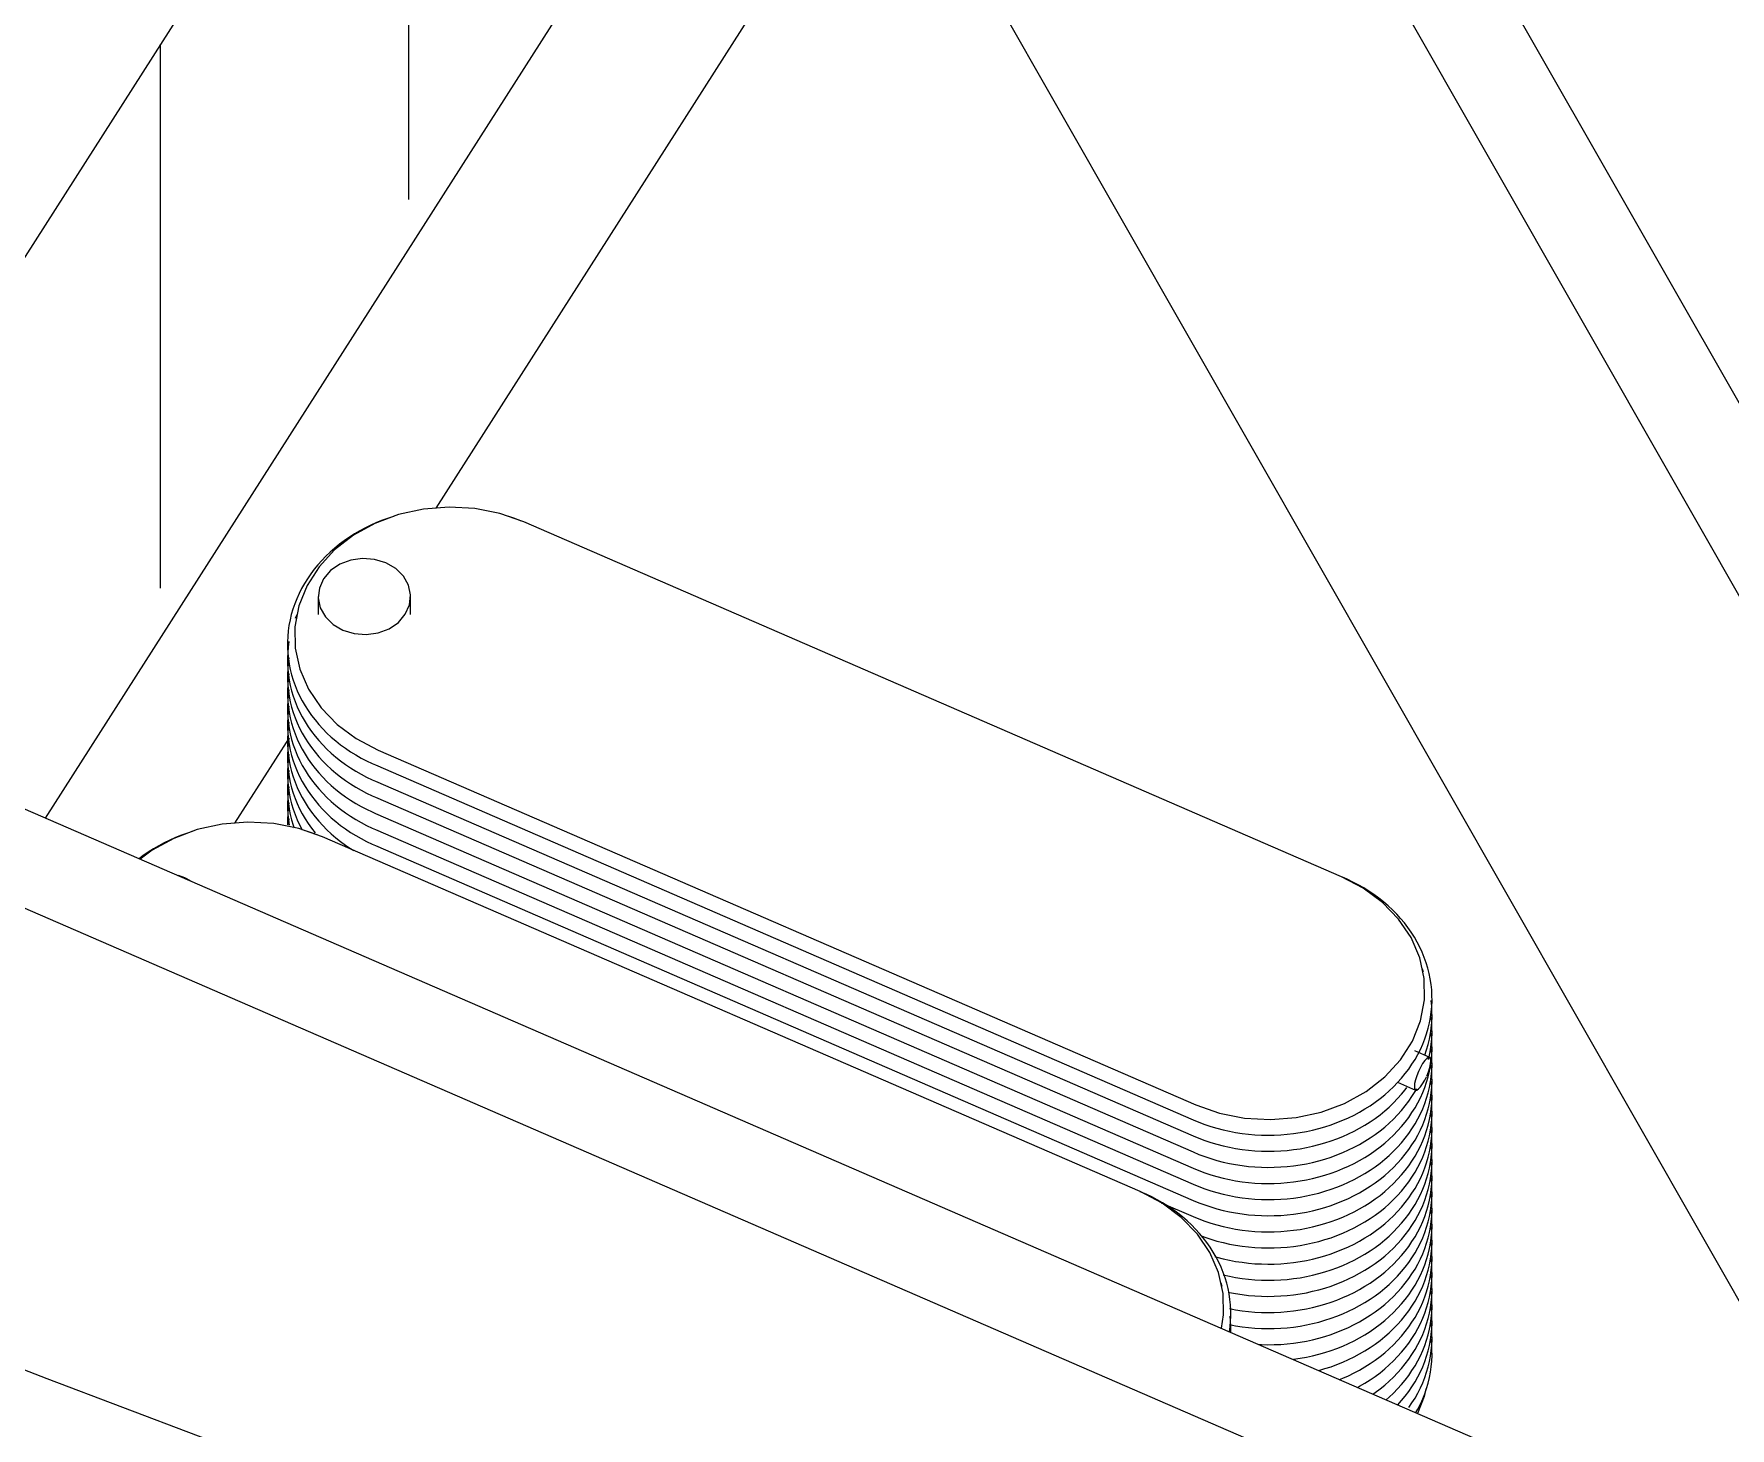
# Model space of a CAD drawing. Header units: millimetres. Extents: x -35445 to 232012, y -57203 to 42724.
# Drawn here: x 191294 to 196067, y -8172 to -4251 of the extents above; entities that cross this region are included whole.
import ezdxf

# ---------------------------------------------------------------- set-up
doc = ezdxf.new("R2010")
doc.units = ezdxf.units.MM
for name, color, linetype, lineweight in [('A-WALL', 113, 'Continuous', 9), ('A-WALL-PATT', 111, 'Continuous', 9), ('C-TOPO', 7, 'Continuous', 9), ('P-SANR-FIXT', 6, 'Continuous', 9), ('S-FNDN', 32, 'Continuous', 9)]:
    doc.layers.add(name, color=color, linetype=linetype, lineweight=lineweight)

# ---------------------------------------------------------------- blocks, each defined once
blk = doc.blocks.new('DC_Tankworks_PLM_5000L - 5000L 3500x900x1860-778223-Solar Analysis')
at = {"layer": 'P-SANR-FIXT'}
for p, q in [((14033.7, -7507.4), (11732.9, -6509.8)), ((14041.3, -7510.8), (14033.6, -7507.5)), ((14264.6, -7773.7), (14261.1, -7765.1))]:
    blk.add_line(p, q, dxfattribs=at)
for points in [[(11732.9, -6509.8, 0), (11666, -6486.4, 0), (11595.4, -6472.3, 0), (11522.9, -6468.1, 0), (11450.6, -6473.7, 0), (11380.3, -6489.1, 0), (11314.1, -6513.8, 0), (11253.7, -6547.1, 0), (11219.6, -6572, 0)], [(11366.1, -6494.4, 0), (11352.3, -6498.9, 0), (11335.5, -6505, 0), (11319.1, -6511.6, 0), (11303, -6518.8, 0), (11287.2, -6526.5, 0), (11271.8, -6534.7, 0), (11256.8, -6543.4, 0), (11242.2, -6552.7, 0), (11228.1, -6562.4, 0), (11216.5, -6571.1, 0)], [(11722.1, -6505.6, 0), (11707.5, -6500.2, 0), (11690.5, -6494.5, 0), (11683.2, -6492.4, 0)], [(11361.2, -6632.8, 0), (11345.2, -6624.6, 0), (11327.8, -6618.3, 0)], [(14262, -7891.3, 0), (14267.6, -7854, 0), (14266.8, -7794.1, 0), (14254, -7735.2, 0), (14229.6, -7678.8, 0), (14194.3, -7626.5, 0), (14149, -7579.6, 0), (14095, -7539.6, 0), (14033.7, -7507.4, 0)], [(14284.7, -7901.5, 0), (14286.6, -7887.9, 0), (14288, -7872.4, 0), (14288.7, -7856.8, 0), (14288.6, -7841.3, 0), (14287.7, -7825.7, 0), (14286.1, -7810.3, 0), (14283.8, -7794.9, 0), (14280.7, -7779.5, 0), (14276.9, -7764.3, 0), (14272.3, -7749.3, 0), (14267, -7734.5, 0), (14261.1, -7719.8, 0), (14254.4, -7705.4, 0), (14247, -7691.2, 0), (14239, -7677.3, 0), (14230.3, -7663.7, 0), (14220.9, -7650.4, 0), (14211, -7637.4, 0), (14200.4, -7624.8, 0), (14189.2, -7612.6, 0), (14177.5, -7600.8, 0), (14165.2, -7589.4, 0), (14152.4, -7578.4, 0), (14139.1, -7567.8, 0), (14125.4, -7557.7, 0), (14111.1, -7548.1, 0), (14096.4, -7539, 0), (14081.3, -7530.4, 0), (14065.8, -7522.3, 0), (14050, -7514.7, 0), (14041.3, -7510.8, 0)], [(14288.7, -7902.2, 0), (14288.6, -7886.6, 0), (14287.7, -7871.1, 0), (14286.4, -7857.9, 0)]]:
    blk.add_polyline3d(points, dxfattribs=at)
blk = doc.blocks.new('DC_Tankworks_PLM_5000L - 5000L 3500x900x1860-V26-Solar Analysis')
at = {"layer": 'P-SANR-FIXT'}
for p, q in [((14599.6, -6621.6), (12298.9, -5624)), ((11720.6, -5833.5), (11720.6, -5884.5)), ((11980.6, -5884.5), (11980.6, -5833.5)), ((11660.1, -5885.1), (11656, -5895.6)), ((11889, -6265.5), (14189.7, -7263.1)), ((11881.4, -6307.4), (14182.1, -7305.1)), ((11881.4, -6352.8), (14182.1, -7350.5)), ((11881.4, -6398.1), (14182.1, -7395.8)), ((11638.2, -6459.1), (11636.1, -6474.6)), ((11881.4, -6443.5), (14182.1, -7441.2)), ((11881.4, -6488.8), (14182.1, -7486.5)), ((11881.4, -6534.2), (14182.1, -7531.8)), ((14607.2, -6625), (14599.6, -6621.7)), ((14831.1, -6889.2), (14827, -6879.3)), ((14848.2, -7129.9), (14805.9, -7111.6)), ((14757.6, -7199.6), (14808.4, -7221.6)), ((14092.6, -7538.4), (14182.1, -7577.2))]:
    blk.add_line(p, q, dxfattribs=at)
for points in [[(12298.9, -5624, 0), (12232, -5600.5, 0), (12161.3, -5586.5, 0), (12088.9, -5582.3, 0), (12016.5, -5587.9, 0), (11946.3, -5603.3, 0), (11880.1, -5627.9, 0), (11819.7, -5661.3, 0), (11766.8, -5702.3, 0), (11722.8, -5750, 0), (11689, -5802.9, 0), (11666.2, -5859.8, 0), (11655, -5919, 0), (11655.9, -5978.8, 0), (11668.7, -6037.7, 0), (11693.1, -6094.1, 0), (11728.4, -6146.5, 0), (11773.7, -6193.3, 0), (11827.7, -6233.3, 0), (11889, -6265.5, 0)], [(11932.1, -5608.5, 0), (11918.2, -5613, 0), (11901.5, -5619.1, 0), (11885, -5625.8, 0), (11868.9, -5632.9, 0), (11853.2, -5640.6, 0), (11837.8, -5648.9, 0), (11822.7, -5657.6, 0), (11808.2, -5666.9, 0), (11794, -5676.6, 0), (11780.4, -5686.8, 0), (11767.2, -5697.4, 0), (11754.5, -5708.5, 0), (11742.4, -5720, 0), (11730.8, -5731.9, 0), (11719.7, -5744.3, 0), (11709.3, -5756.9, 0), (11699.5, -5770, 0), (11690.3, -5783.4, 0), (11681.8, -5797, 0), (11673.9, -5811, 0), (11666.7, -5825.2, 0), (11660.1, -5839.7, 0), (11654.3, -5854.4, 0), (11649.2, -5869.3, 0), (11644.8, -5884.4, 0), (11641.2, -5899.6, 0), (11638.2, -5915, 0), (11636.1, -5930.4, 0), (11634.7, -5945.9, 0), (11634, -5961.4, 0), (11634.1, -5977, 0), (11634.9, -5992.5, 0), (11636.5, -6008, 0), (11638.9, -6023.4, 0), (11642, -6038.7, 0), (11645.8, -6053.9, 0), (11650.3, -6069, 0), (11655.6, -6083.8, 0), (11661.6, -6098.5, 0), (11668.3, -6112.9, 0), (11675.7, -6127.1, 0), (11683.7, -6141, 0), (11692.4, -6154.6, 0), (11701.7, -6167.9, 0), (11711.7, -6180.8, 0), (11722.3, -6193.4, 0), (11733.4, -6205.7, 0), (11745.2, -6217.5, 0), (11757.4, -6228.9, 0), (11770.2, -6239.9, 0), (11783.5, -6250.4, 0), (11797.3, -6260.5, 0), (11811.6, -6270.1, 0), (11826.2, -6279.3, 0), (11841.3, -6287.9, 0), (11856.8, -6296, 0), (11872.7, -6303.6, 0), (11881.4, -6307.4, 0)], [(12290.1, -5620.6, 0), (12273.5, -5614.4, 0), (12256.5, -5608.7, 0), (12249.2, -5606.6, 0)], [(11965.6, -5883.4, 0), (11977.4, -5857.2, 0), (11980.5, -5829.3, 0), (11974.7, -5801.8, 0), (11960.5, -5776.4, 0), (11938.8, -5754.9, 0), (11911.1, -5738.8, 0), (11879.3, -5729.1, 0), (11845.5, -5726.5, 0), (11812.1, -5731.2, 0), (11781.2, -5742.9, 0), (11755.1, -5760.8, 0), (11735.5, -5783.6, 0)], [(11735.5, -5783.6, 0), (11723.8, -5809.9, 0), (11720.7, -5837.7, 0), (11726.4, -5865.3, 0), (11740.6, -5890.7, 0), (11762.3, -5912.2, 0), (11790, -5928.3, 0), (11821.9, -5938, 0), (11855.7, -5940.5, 0), (11889.1, -5935.8, 0), (11919.9, -5924.1, 0), (11946, -5906.2, 0), (11965.6, -5883.4, 0)], [(11638.2, -5960.3, 0), (11636.1, -5975.8, 0), (11634.7, -5991.3, 0), (11634, -6006.8, 0), (11634.1, -6022.3, 0), (11634.9, -6037.9, 0), (11636.5, -6053.4, 0), (11638.9, -6068.8, 0), (11642, -6084.1, 0), (11645.8, -6099.3, 0), (11650.3, -6114.3, 0), (11655.6, -6129.2, 0), (11661.6, -6143.8, 0), (11668.3, -6158.3, 0), (11675.7, -6172.4, 0), (11683.7, -6186.3, 0), (11692.4, -6199.9, 0), (11701.7, -6213.2, 0), (11711.7, -6226.2, 0), (11722.3, -6238.8, 0), (11733.4, -6251, 0), (11745.2, -6262.8, 0), (11757.4, -6274.3, 0), (11770.2, -6285.2, 0), (11783.5, -6295.8, 0), (11797.3, -6305.9, 0), (11811.6, -6315.5, 0), (11826.2, -6324.6, 0), (11841.3, -6333.2, 0), (11856.8, -6341.3, 0), (11872.7, -6348.9, 0), (11881.4, -6352.8, 0)], [(11638.2, -6005.7, 0), (11636.1, -6021.1, 0), (11634.7, -6036.6, 0), (11634, -6052.1, 0), (11634.1, -6067.7, 0), (11634.9, -6083.2, 0), (11636.5, -6098.7, 0), (11638.9, -6114.1, 0), (11642, -6129.4, 0), (11645.8, -6144.6, 0), (11650.3, -6159.7, 0), (11655.6, -6174.5, 0), (11661.6, -6189.2, 0), (11668.3, -6203.6, 0), (11675.7, -6217.8, 0), (11683.7, -6231.7, 0), (11692.4, -6245.3, 0), (11701.7, -6258.6, 0), (11711.7, -6271.5, 0), (11722.3, -6284.1, 0), (11733.4, -6296.4, 0), (11745.2, -6308.2, 0), (11757.4, -6319.6, 0), (11770.2, -6330.6, 0), (11783.5, -6341.1, 0), (11797.3, -6351.2, 0), (11811.6, -6360.8, 0), (11826.2, -6370, 0), (11841.3, -6378.6, 0), (11856.8, -6386.7, 0), (11872.7, -6394.3, 0), (11881.4, -6398.1, 0)], [(11638.2, -6051, 0), (11636.1, -6066.4, 0), (11634.7, -6081.9, 0), (11634, -6097.5, 0), (11634.1, -6113, 0), (11634.9, -6128.6, 0), (11636.5, -6144, 0), (11638.9, -6159.5, 0), (11642, -6174.8, 0), (11645.8, -6190, 0), (11650.3, -6205, 0), (11655.6, -6219.9, 0), (11661.6, -6234.5, 0), (11668.3, -6248.9, 0), (11675.7, -6263.1, 0), (11683.7, -6277, 0), (11692.4, -6290.6, 0), (11701.7, -6303.9, 0), (11711.7, -6316.9, 0), (11722.3, -6329.5, 0), (11733.4, -6341.7, 0), (11745.2, -6353.5, 0), (11757.4, -6365, 0), (11770.2, -6375.9, 0), (11783.5, -6386.5, 0), (11797.3, -6396.6, 0), (11811.6, -6406.2, 0), (11826.2, -6415.3, 0), (11841.3, -6423.9, 0), (11856.8, -6432, 0), (11872.7, -6439.6, 0), (11881.4, -6443.5, 0)], [(11638.2, -6096.4, 0), (11636.1, -6111.8, 0), (11634.7, -6127.3, 0), (11634, -6142.8, 0), (11634.1, -6158.4, 0), (11634.9, -6173.9, 0), (11636.5, -6189.4, 0), (11638.9, -6204.8, 0), (11642, -6220.1, 0), (11645.8, -6235.3, 0), (11650.3, -6250.3, 0), (11655.6, -6265.2, 0), (11661.6, -6279.9, 0), (11668.3, -6294.3, 0), (11675.7, -6308.5, 0), (11683.7, -6322.4, 0), (11692.4, -6336, 0), (11701.7, -6349.3, 0), (11711.7, -6362.2, 0), (11722.3, -6374.8, 0), (11733.4, -6387.1, 0), (11745.2, -6398.9, 0), (11757.4, -6410.3, 0), (11770.2, -6421.3, 0), (11783.5, -6431.8, 0), (11797.3, -6441.9, 0), (11811.6, -6451.5, 0), (11826.2, -6460.6, 0), (11841.3, -6469.3, 0), (11856.8, -6477.4, 0), (11872.7, -6485, 0), (11881.4, -6488.8, 0)], [(11638.2, -6141.7, 0), (11636.1, -6157.1, 0), (11634.7, -6172.6, 0), (11634, -6188.2, 0), (11634.1, -6203.7, 0), (11634.9, -6219.3, 0), (11636.5, -6234.7, 0), (11638.9, -6250.2, 0), (11642, -6265.5, 0), (11645.8, -6280.7, 0), (11650.3, -6295.7, 0), (11655.6, -6310.6, 0), (11661.6, -6325.2, 0), (11668.3, -6339.6, 0), (11675.7, -6353.8, 0), (11683.7, -6367.7, 0), (11692.4, -6381.3, 0), (11701.7, -6394.6, 0), (11711.7, -6407.6, 0), (11722.3, -6420.2, 0), (11733.4, -6432.4, 0), (11745.2, -6444.2, 0), (11757.4, -6455.6, 0), (11770.2, -6466.6, 0), (11783.5, -6477.2, 0), (11797.3, -6487.3, 0), (11811.6, -6496.9, 0), (11826.2, -6506, 0), (11841.3, -6514.6, 0), (11856.8, -6522.7, 0), (11872.7, -6530.3, 0), (11881.4, -6534.2, 0)], [(11638.2, -6187.1, 0), (11636.1, -6202.5, 0), (11634.7, -6218, 0), (11634, -6233.5, 0), (11634.1, -6249.1, 0), (11634.9, -6264.6, 0), (11636.5, -6280.1, 0), (11638.9, -6295.5, 0), (11642, -6310.8, 0), (11645.8, -6326, 0), (11650.3, -6341, 0), (11655.6, -6355.9, 0), (11661.6, -6370.6, 0), (11668.3, -6385, 0), (11675.7, -6399.2, 0), (11683.7, -6413.1, 0), (11692.4, -6426.7, 0), (11701.7, -6440, 0), (11711.7, -6452.9, 0), (11722.3, -6465.5, 0), (11733.4, -6477.7, 0), (11745.2, -6489.6, 0), (11757.4, -6501, 0), (11770.2, -6512, 0), (11783.5, -6522.5, 0), (11797.3, -6532.6, 0), (11811.6, -6542.2, 0), (11820.4, -6547.7, 0)], [(11638.2, -6232.4, 0), (11636.1, -6247.8, 0), (11634.7, -6263.3, 0), (11634, -6278.9, 0), (11634.1, -6294.4, 0), (11634.9, -6309.9, 0), (11636.5, -6325.4, 0), (11638.9, -6340.8, 0), (11642, -6356.2, 0), (11645.8, -6371.3, 0), (11650.3, -6386.4, 0), (11655.6, -6401.2, 0), (11661.6, -6415.9, 0), (11668.3, -6430.3, 0), (11675.7, -6444.5, 0), (11683.7, -6458.4, 0), (11692.4, -6472, 0), (11701.7, -6485.3, 0), (11711.7, -6498.3, 0)], [(11638.2, -6277.7, 0), (11636.1, -6293.2, 0), (11634.7, -6308.7, 0), (11634, -6324.2, 0), (11634.1, -6339.8, 0), (11634.9, -6355.3, 0), (11636.5, -6370.8, 0), (11638.9, -6386.2, 0), (11642, -6401.5, 0), (11645.8, -6416.7, 0), (11650.3, -6431.7, 0), (11655.6, -6446.6, 0), (11661.6, -6461.2, 0), (11668.3, -6475.7, 0), (11675.6, -6489.7, 0)], [(11638.2, -6323.1, 0), (11636.1, -6338.5, 0), (11634.7, -6354, 0), (11634, -6369.6, 0), (11634.1, -6385.1, 0), (11634.9, -6400.6, 0), (11636.5, -6416.1, 0), (11638.9, -6431.5, 0), (11642, -6446.9, 0), (11645.8, -6462, 0), (11650.3, -6477.1, 0), (11652.7, -6483.7, 0)], [(11638.2, -6368.4, 0), (11636.1, -6383.9, 0), (11634.7, -6399.4, 0), (11634, -6414.9, 0), (11634.1, -6430.5, 0), (11634.9, -6446, 0), (11636.5, -6461.5, 0), (11638.9, -6476.9, 0)], [(11638.2, -6413.8, 0), (11636.1, -6429.2, 0), (11634.7, -6444.7, 0), (11634, -6460.3, 0), (11634.1, -6475.8, 0)], [(14182.1, -7305.1, 0), (14198.5, -7311.9, 0), (14215.2, -7318.1, 0), (14232.1, -7323.7, 0), (14249.3, -7328.8, 0), (14266.7, -7333.3, 0), (14284.4, -7337.3, 0), (14302.1, -7340.6, 0), (14320.1, -7343.4, 0), (14338.1, -7345.5, 0), (14356.2, -7347.1, 0), (14374.4, -7348.1, 0), (14392.6, -7348.4, 0), (14410.9, -7348.2, 0), (14429.1, -7347.4, 0), (14447.2, -7345.9, 0), (14465.3, -7343.9, 0), (14483.2, -7341.3, 0), (14501, -7338.1, 0), (14518.7, -7334.3, 0), (14536.2, -7329.9, 0), (14553.4, -7324.9, 0), (14570.4, -7319.4, 0), (14587.1, -7313.3, 0), (14603.6, -7306.7, 0), (14619.7, -7299.5, 0), (14635.5, -7291.8, 0), (14650.9, -7283.6, 0), (14665.9, -7274.8, 0), (14680.5, -7265.6, 0), (14694.6, -7255.9, 0), (14708.3, -7245.7, 0), (14721.5, -7235, 0), (14734.1, -7223.9, 0), (14746.3, -7212.4, 0), (14757.9, -7200.5, 0), (14768.9, -7188.2, 0), (14779.3, -7175.5, 0), (14789.1, -7162.5, 0), (14798.3, -7149.1, 0), (14806.9, -7135.4, 0), (14814.8, -7121.4, 0), (14822, -7107.2, 0), (14828.5, -7092.7, 0), (14834.3, -7078, 0), (14839.4, -7063.1, 0), (14843.8, -7048, 0), (14847.5, -7032.8, 0), (14850.4, -7017.5, 0), (14852.5, -7002, 0), (14854, -6986.5, 0), (14854.6, -6971, 0), (14854.5, -6955.5, 0), (14853.7, -6939.9, 0), (14852.1, -6924.4, 0), (14849.8, -6909, 0), (14846.7, -6893.7, 0), (14842.8, -6878.5, 0), (14838.3, -6863.5, 0), (14833, -6848.6, 0), (14827, -6834, 0), (14820.3, -6819.5, 0), (14813, -6805.4, 0), (14804.9, -6791.5, 0), (14796.2, -6777.8, 0), (14786.9, -6764.6, 0), (14776.9, -6751.6, 0), (14766.3, -6739, 0), (14755.2, -6726.8, 0), (14743.5, -6714.9, 0), (14731.2, -6703.5, 0), (14718.4, -6692.5, 0), (14705.1, -6682, 0), (14691.3, -6671.9, 0), (14677.1, -6662.3, 0), (14662.4, -6653.2, 0), (14647.3, -6644.6, 0), (14631.8, -6636.5, 0), (14615.9, -6628.9, 0), (14607.2, -6625, 0)], [(14189.7, -7263.1, 0), (14256.6, -7286.6, 0), (14327.3, -7300.6, 0), (14399.8, -7304.8, 0), (14472.1, -7299.2, 0), (14542.3, -7283.8, 0), (14608.6, -7259.2, 0), (14668.9, -7225.8, 0), (14721.8, -7184.8, 0), (14765.8, -7137.1, 0), (14799.6, -7084.2, 0), (14822.4, -7027.3, 0), (14833.6, -6968.1, 0), (14832.7, -6908.3, 0), (14820, -6849.4, 0), (14795.6, -6793, 0), (14760.2, -6740.6, 0), (14714.9, -6693.8, 0), (14660.9, -6653.8, 0), (14599.6, -6621.6, 0)], [(14834.3, -7123.4, 0), (14839.4, -7108.5, 0), (14843.8, -7093.4, 0), (14847.5, -7078.2, 0), (14850.4, -7062.8, 0), (14852.5, -7047.4, 0), (14854, -7031.9, 0), (14854.6, -7016.4, 0), (14854.5, -7000.8, 0), (14853.7, -6985.3, 0), (14852.1, -6969.8, 0)], [(14844.6, -7135.5, 0), (14847.5, -7123.5, 0), (14850.4, -7108.2, 0), (14852.5, -7092.7, 0), (14854, -7077.2, 0), (14854.6, -7061.7, 0), (14854.5, -7046.2, 0), (14853.7, -7030.6, 0), (14852.2, -7015.8, 0)], [(14182.1, -7441.2, 0), (14198.5, -7447.9, 0), (14215.2, -7454.1, 0), (14232.1, -7459.8, 0), (14249.3, -7464.9, 0), (14266.7, -7469.4, 0), (14284.4, -7473.3, 0), (14302.1, -7476.6, 0), (14320.1, -7479.4, 0), (14338.1, -7481.6, 0), (14356.2, -7483.1, 0), (14374.4, -7484.1, 0), (14392.6, -7484.5, 0), (14410.9, -7484.2, 0), (14429.1, -7483.4, 0), (14447.2, -7482, 0), (14465.3, -7479.9, 0), (14483.2, -7477.3, 0), (14501, -7474.1, 0), (14518.7, -7470.3, 0), (14536.2, -7465.9, 0), (14553.4, -7461, 0), (14570.4, -7455.4, 0), (14587.1, -7449.4, 0), (14603.6, -7442.7, 0), (14619.7, -7435.5, 0), (14635.5, -7427.8, 0), (14650.9, -7419.6, 0), (14665.9, -7410.9, 0), (14680.5, -7401.6, 0), (14694.6, -7391.9, 0), (14708.3, -7381.7, 0), (14721.5, -7371.1, 0), (14734.1, -7360, 0), (14746.3, -7348.5, 0), (14757.9, -7336.5, 0), (14768.9, -7324.2, 0), (14779.3, -7311.5, 0), (14789.1, -7298.5, 0), (14798.3, -7285.1, 0), (14806.9, -7271.5, 0), (14814.8, -7257.5, 0), (14822, -7243.2, 0), (14828.5, -7228.8, 0), (14834.3, -7214.1, 0), (14839.4, -7199.1, 0), (14843.8, -7184.1, 0), (14847.5, -7168.9, 0), (14850.4, -7153.5, 0), (14852.5, -7138.1, 0), (14854, -7122.6, 0), (14854.6, -7107, 0), (14854.5, -7091.5, 0), (14853.7, -7076, 0), (14852.1, -7060.5, 0)], [(14182.1, -7486.5, 0), (14198.5, -7493.3, 0), (14215.2, -7499.5, 0), (14232.1, -7505.1, 0), (14249.3, -7510.2, 0), (14266.7, -7514.7, 0), (14284.4, -7518.6, 0), (14302.1, -7522, 0), (14320.1, -7524.7, 0), (14338.1, -7526.9, 0), (14356.2, -7528.5, 0), (14374.4, -7529.4, 0), (14392.6, -7529.8, 0), (14410.9, -7529.6, 0), (14429.1, -7528.7, 0), (14447.2, -7527.3, 0), (14465.3, -7525.3, 0), (14483.2, -7522.7, 0), (14501, -7519.4, 0), (14518.7, -7515.6, 0), (14536.2, -7511.3, 0), (14553.4, -7506.3, 0), (14570.4, -7500.8, 0), (14587.1, -7494.7, 0), (14603.6, -7488.1, 0), (14619.7, -7480.9, 0), (14635.5, -7473.2, 0), (14650.9, -7465, 0), (14665.9, -7456.2, 0), (14680.5, -7447, 0), (14694.6, -7437.3, 0), (14708.3, -7427.1, 0), (14721.5, -7416.4, 0), (14734.1, -7405.3, 0), (14746.3, -7393.8, 0), (14757.9, -7381.9, 0), (14768.9, -7369.6, 0), (14779.3, -7356.9, 0), (14789.1, -7343.9, 0), (14798.3, -7330.5, 0), (14806.9, -7316.8, 0), (14814.8, -7302.8, 0), (14822, -7288.6, 0), (14828.5, -7274.1, 0), (14834.3, -7259.4, 0), (14839.4, -7244.5, 0), (14843.8, -7229.4, 0), (14847.5, -7214.2, 0), (14850.4, -7198.9, 0), (14852.5, -7183.4, 0), (14854, -7167.9, 0), (14854.6, -7152.4, 0), (14854.5, -7136.8, 0), (14853.7, -7121.3, 0), (14852.1, -7105.8, 0)], [(14182.1, -7531.8, 0), (14198.5, -7538.6, 0), (14215.2, -7544.8, 0), (14232.1, -7550.5, 0), (14249.3, -7555.5, 0), (14266.7, -7560.1, 0), (14284.4, -7564, 0), (14302.1, -7567.3, 0), (14320.1, -7570.1, 0), (14338.1, -7572.3, 0), (14356.2, -7573.8, 0), (14374.4, -7574.8, 0), (14392.6, -7575.2, 0), (14410.9, -7574.9, 0), (14429.1, -7574.1, 0), (14447.2, -7572.7, 0), (14465.3, -7570.6, 0), (14483.2, -7568, 0), (14501, -7564.8, 0), (14518.7, -7561, 0), (14536.2, -7556.6, 0), (14553.4, -7551.7, 0), (14570.4, -7546.1, 0), (14587.1, -7540.1, 0), (14603.6, -7533.4, 0), (14619.7, -7526.2, 0), (14635.5, -7518.5, 0), (14650.9, -7510.3, 0), (14665.9, -7501.6, 0), (14680.5, -7492.3, 0), (14694.6, -7482.6, 0), (14708.3, -7472.4, 0), (14721.5, -7461.8, 0), (14734.1, -7450.7, 0), (14746.3, -7439.2, 0), (14757.9, -7427.2, 0), (14768.9, -7414.9, 0), (14779.3, -7402.2, 0), (14789.1, -7389.2, 0), (14798.3, -7375.8, 0), (14806.9, -7362.1, 0), (14814.8, -7348.2, 0), (14822, -7333.9, 0), (14828.5, -7319.5, 0), (14834.3, -7304.7, 0), (14839.4, -7289.8, 0), (14843.8, -7274.8, 0), (14847.5, -7259.5, 0), (14850.4, -7244.2, 0), (14852.5, -7228.8, 0), (14854, -7213.3, 0), (14854.6, -7197.7, 0), (14854.5, -7182.2, 0), (14853.7, -7166.7, 0), (14852.1, -7151.2, 0)], [(14828.3, -7147.4, 0), (14822.3, -7157.8, 0), (14816.6, -7169.4, 0), (14811.8, -7181.5, 0), (14808.1, -7193.1, 0), (14805.8, -7203.6, 0), (14805, -7212.2, 0), (14805.8, -7218.3, 0), (14808.1, -7221.5, 0), (14811.8, -7221.6, 0), (14816.6, -7218.5, 0), (14822.3, -7212.6, 0), (14828.3, -7204.1, 0)], [(14839.9, -7182.1, 0), (14844.8, -7170, 0), (14848.5, -7158.4, 0), (14850.8, -7147.9, 0), (14851.6, -7139.3, 0), (14850.8, -7133.2, 0), (14848.5, -7130, 0), (14844.8, -7129.9, 0), (14839.9, -7133, 0), (14834.3, -7138.9, 0), (14828.3, -7147.4, 0)], [(14182.1, -7577.2, 0), (14198.5, -7584, 0), (14215.2, -7590.2, 0), (14232.1, -7595.8, 0), (14249.3, -7600.9, 0), (14266.7, -7605.4, 0), (14284.4, -7609.3, 0), (14302.1, -7612.7, 0), (14320.1, -7615.4, 0), (14338.1, -7617.6, 0), (14356.2, -7619.2, 0), (14374.4, -7620.1, 0), (14392.6, -7620.5, 0), (14410.9, -7620.3, 0), (14429.1, -7619.4, 0), (14447.2, -7618, 0), (14465.3, -7616, 0), (14483.2, -7613.4, 0), (14501, -7610.1, 0), (14518.7, -7606.3, 0), (14536.2, -7602, 0), (14553.4, -7597, 0), (14570.4, -7591.5, 0), (14587.1, -7585.4, 0), (14603.6, -7578.8, 0), (14619.7, -7571.6, 0), (14635.5, -7563.9, 0), (14650.9, -7555.6, 0), (14665.9, -7546.9, 0), (14680.5, -7537.7, 0), (14694.6, -7527.9, 0), (14708.3, -7517.8, 0), (14721.5, -7507.1, 0), (14734.1, -7496, 0), (14746.3, -7484.5, 0), (14757.9, -7472.6, 0), (14768.9, -7460.3, 0), (14779.3, -7447.6, 0), (14789.1, -7434.5, 0), (14798.3, -7421.2, 0), (14806.9, -7407.5, 0), (14814.8, -7393.5, 0), (14822, -7379.3, 0), (14828.5, -7364.8, 0), (14834.3, -7350.1, 0), (14839.4, -7335.2, 0), (14843.8, -7320.1, 0), (14847.5, -7304.9, 0), (14850.4, -7289.6, 0), (14852.5, -7274.1, 0), (14854, -7258.6, 0), (14854.6, -7243.1, 0), (14854.5, -7227.5, 0), (14853.7, -7212, 0), (14852.1, -7196.5, 0)], [(14828.3, -7204.1, 0), (14834.3, -7193.7, 0), (14839, -7184.3, 0)], [(14182.1, -7350.5, 0), (14198.5, -7357.2, 0), (14215.2, -7363.4, 0), (14232.1, -7369.1, 0), (14249.3, -7374.2, 0), (14266.7, -7378.7, 0), (14284.4, -7382.6, 0), (14302.1, -7385.9, 0), (14320.1, -7388.7, 0), (14338.1, -7390.9, 0), (14356.2, -7392.4, 0), (14374.4, -7393.4, 0), (14392.6, -7393.8, 0), (14410.9, -7393.5, 0), (14429.1, -7392.7, 0), (14447.2, -7391.3, 0), (14465.3, -7389.2, 0), (14483.2, -7386.6, 0), (14501, -7383.4, 0), (14518.7, -7379.6, 0), (14536.2, -7375.2, 0), (14553.4, -7370.3, 0), (14570.4, -7364.7, 0), (14587.1, -7358.7, 0), (14603.6, -7352, 0), (14619.7, -7344.9, 0), (14635.5, -7337.1, 0), (14650.9, -7328.9, 0), (14665.9, -7320.2, 0), (14680.5, -7310.9, 0), (14694.6, -7301.2, 0), (14708.3, -7291, 0), (14721.5, -7280.4, 0), (14734.1, -7269.3, 0), (14746.3, -7257.8, 0), (14757.9, -7245.8, 0), (14768.9, -7233.5, 0), (14779.3, -7220.8, 0), (14784.2, -7214.3, 0)], [(14182.1, -7395.8, 0), (14198.5, -7402.6, 0), (14215.2, -7408.8, 0), (14232.1, -7414.4, 0), (14249.3, -7419.5, 0), (14266.7, -7424, 0), (14284.4, -7427.9, 0), (14302.1, -7431.3, 0), (14320.1, -7434, 0), (14338.1, -7436.2, 0), (14356.2, -7437.8, 0), (14374.4, -7438.7, 0), (14392.6, -7439.1, 0), (14410.9, -7438.9, 0), (14429.1, -7438, 0), (14447.2, -7436.6, 0), (14465.3, -7434.6, 0), (14483.2, -7432, 0), (14501, -7428.8, 0), (14518.7, -7425, 0), (14536.2, -7420.6, 0), (14553.4, -7415.6, 0), (14570.4, -7410.1, 0), (14587.1, -7404, 0), (14603.6, -7397.4, 0), (14619.7, -7390.2, 0), (14635.5, -7382.5, 0), (14650.9, -7374.3, 0), (14665.9, -7365.5, 0), (14680.5, -7356.3, 0), (14694.6, -7346.6, 0), (14708.3, -7336.4, 0), (14721.5, -7325.7, 0), (14734.1, -7314.6, 0), (14746.3, -7303.1, 0), (14757.9, -7291.2, 0), (14768.9, -7278.9, 0), (14779.3, -7266.2, 0), (14789.1, -7253.2, 0), (14798.3, -7239.8, 0), (14806.9, -7226.1, 0), (14811.5, -7217.9, 0)], [(14205.6, -7631.9, 0), (14215.2, -7635.5, 0), (14232.1, -7641.2, 0), (14249.3, -7646.2, 0), (14266.7, -7650.7, 0), (14284.4, -7654.7, 0), (14302.1, -7658, 0), (14320.1, -7660.8, 0), (14338.1, -7662.9, 0), (14356.2, -7664.5, 0), (14374.4, -7665.5, 0), (14392.6, -7665.8, 0), (14410.9, -7665.6, 0), (14429.1, -7664.8, 0), (14447.2, -7663.3, 0), (14465.3, -7661.3, 0), (14483.2, -7658.7, 0), (14501, -7655.5, 0), (14518.7, -7651.7, 0), (14536.2, -7647.3, 0), (14553.4, -7642.3, 0), (14570.4, -7636.8, 0), (14587.1, -7630.7, 0), (14603.6, -7624.1, 0), (14619.7, -7616.9, 0), (14635.5, -7609.2, 0), (14650.9, -7601, 0), (14665.9, -7592.3, 0), (14680.5, -7583, 0), (14694.6, -7573.3, 0), (14708.3, -7563.1, 0), (14721.5, -7552.5, 0), (14734.1, -7541.4, 0), (14746.3, -7529.8, 0), (14757.9, -7517.9, 0), (14768.9, -7505.6, 0), (14779.3, -7492.9, 0), (14789.1, -7479.9, 0), (14798.3, -7466.5, 0), (14806.9, -7452.8, 0), (14814.8, -7438.9, 0), (14822, -7424.6, 0), (14828.5, -7410.1, 0), (14834.3, -7395.4, 0), (14839.4, -7380.5, 0), (14843.8, -7365.5, 0), (14847.5, -7350.2, 0), (14850.4, -7334.9, 0), (14852.5, -7319.5, 0), (14854, -7304, 0), (14854.6, -7288.4, 0), (14854.5, -7272.9, 0), (14853.7, -7257.4, 0), (14852.1, -7241.9, 0)], [(14243.3, -7689.8, 0), (14249.3, -7691.6, 0), (14266.7, -7696.1, 0), (14284.4, -7700, 0), (14302.1, -7703.4, 0), (14320.1, -7706.1, 0), (14338.1, -7708.3, 0), (14356.2, -7709.9, 0), (14374.4, -7710.8, 0), (14392.6, -7711.2, 0), (14410.9, -7711, 0), (14429.1, -7710.1, 0), (14447.2, -7708.7, 0), (14465.3, -7706.7, 0), (14483.2, -7704, 0), (14501, -7700.8, 0), (14518.7, -7697, 0), (14536.2, -7692.7, 0), (14553.4, -7687.7, 0), (14570.4, -7682.2, 0), (14587.1, -7676.1, 0), (14603.6, -7669.5, 0), (14619.7, -7662.3, 0), (14635.5, -7654.6, 0), (14650.9, -7646.3, 0), (14665.9, -7637.6, 0), (14680.5, -7628.4, 0), (14694.6, -7618.6, 0), (14708.3, -7608.4, 0), (14721.5, -7597.8, 0), (14734.1, -7586.7, 0), (14746.3, -7575.2, 0), (14757.9, -7563.3, 0), (14768.9, -7551, 0), (14779.3, -7538.3, 0), (14789.1, -7525.2, 0), (14798.3, -7511.9, 0), (14806.9, -7498.2, 0), (14814.8, -7484.2, 0), (14822, -7470, 0), (14828.5, -7455.5, 0), (14834.3, -7440.8, 0), (14839.4, -7425.9, 0), (14843.8, -7410.8, 0), (14847.5, -7395.6, 0), (14850.4, -7380.2, 0), (14852.5, -7364.8, 0), (14854, -7349.3, 0), (14854.6, -7333.8, 0), (14854.5, -7318.2, 0), (14853.7, -7302.7, 0), (14852.1, -7287.2, 0)], [(14266.8, -7741.5, 0), (14284.4, -7745.4, 0), (14302.1, -7748.7, 0), (14320.1, -7751.5, 0), (14338.1, -7753.6, 0), (14356.2, -7755.2, 0), (14374.4, -7756.2, 0), (14392.6, -7756.5, 0), (14410.9, -7756.3, 0), (14429.1, -7755.5, 0), (14447.2, -7754, 0), (14465.3, -7752, 0), (14483.2, -7749.4, 0), (14501, -7746.2, 0), (14518.7, -7742.4, 0), (14536.2, -7738, 0), (14553.4, -7733, 0), (14570.4, -7727.5, 0), (14587.1, -7721.4, 0), (14603.6, -7714.8, 0), (14619.7, -7707.6, 0), (14635.5, -7699.9, 0), (14650.9, -7691.7, 0), (14665.9, -7682.9, 0), (14680.5, -7673.7, 0), (14694.6, -7664, 0), (14708.3, -7653.8, 0), (14721.5, -7643.1, 0), (14734.1, -7632.1, 0), (14746.3, -7620.5, 0), (14757.9, -7608.6, 0), (14768.9, -7596.3, 0), (14779.3, -7583.6, 0), (14789.1, -7570.6, 0), (14798.3, -7557.2, 0), (14806.9, -7543.5, 0), (14814.8, -7529.6, 0), (14822, -7515.3, 0), (14828.5, -7500.8, 0), (14834.3, -7486.1, 0), (14839.4, -7471.2, 0), (14843.8, -7456.2, 0), (14847.5, -7440.9, 0), (14850.4, -7425.6, 0), (14852.5, -7410.2, 0), (14854, -7394.7, 0), (14854.6, -7379.1, 0), (14854.5, -7363.6, 0), (14853.7, -7348, 0), (14852.1, -7332.6, 0)], [(14284.4, -7790.7, 0), (14302.1, -7794.1, 0), (14320.1, -7796.8, 0), (14338.1, -7799, 0), (14356.2, -7800.6, 0), (14374.4, -7801.5, 0), (14392.6, -7801.9, 0), (14410.9, -7801.7, 0), (14429.1, -7800.8, 0), (14447.2, -7799.4, 0), (14465.3, -7797.4, 0), (14483.2, -7794.7, 0), (14501, -7791.5, 0), (14518.7, -7787.7, 0), (14536.2, -7783.3, 0), (14553.4, -7778.4, 0), (14570.4, -7772.9, 0), (14587.1, -7766.8, 0), (14603.6, -7760.2, 0), (14619.7, -7753, 0), (14635.5, -7745.3, 0), (14650.9, -7737, 0), (14665.9, -7728.3, 0), (14680.5, -7719.1, 0), (14694.6, -7709.3, 0), (14708.3, -7699.1, 0), (14721.5, -7688.5, 0), (14734.1, -7677.4, 0), (14746.3, -7665.9, 0), (14757.9, -7654, 0), (14768.9, -7641.7, 0), (14779.3, -7629, 0), (14789.1, -7615.9, 0), (14798.3, -7602.6, 0), (14806.9, -7588.9, 0), (14814.8, -7574.9, 0), (14822, -7560.7, 0), (14828.5, -7546.2, 0), (14834.3, -7531.5, 0), (14839.4, -7516.6, 0), (14843.8, -7501.5, 0), (14847.5, -7486.3, 0), (14850.4, -7470.9, 0), (14852.5, -7455.5, 0), (14854, -7440, 0), (14854.6, -7424.5, 0), (14854.5, -7408.9, 0), (14853.7, -7393.4, 0), (14852.1, -7377.9, 0)], [(14284.4, -7836.1, 0), (14302.1, -7839.4, 0), (14320.1, -7842.2, 0), (14338.1, -7844.3, 0), (14356.2, -7845.9, 0), (14374.4, -7846.9, 0), (14392.6, -7847.2, 0), (14410.9, -7847, 0), (14429.1, -7846.2, 0), (14447.2, -7844.7, 0), (14465.3, -7842.7, 0), (14483.2, -7840.1, 0), (14501, -7836.9, 0), (14518.7, -7833.1, 0), (14536.2, -7828.7, 0), (14553.4, -7823.7, 0), (14570.4, -7818.2, 0), (14587.1, -7812.1, 0), (14603.6, -7805.5, 0), (14619.7, -7798.3, 0), (14635.5, -7790.6, 0), (14650.9, -7782.4, 0), (14665.9, -7773.6, 0), (14680.5, -7764.4, 0), (14694.6, -7754.7, 0), (14708.3, -7744.5, 0), (14721.5, -7733.8, 0), (14734.1, -7722.7, 0), (14746.3, -7711.2, 0), (14757.9, -7699.3, 0), (14768.9, -7687, 0), (14779.3, -7674.3, 0), (14789.1, -7661.3, 0), (14798.3, -7647.9, 0), (14806.9, -7634.2, 0), (14814.8, -7620.3, 0), (14822, -7606, 0), (14828.5, -7591.5, 0), (14834.3, -7576.8, 0), (14839.4, -7561.9, 0), (14843.8, -7546.8, 0), (14847.5, -7531.6, 0), (14850.4, -7516.3, 0), (14852.5, -7500.9, 0), (14854, -7485.4, 0), (14854.6, -7469.8, 0), (14854.5, -7454.3, 0), (14853.7, -7438.7, 0), (14852.1, -7423.3, 0)], [(14284.4, -7881.4, 0), (14302.1, -7884.8, 0), (14320.1, -7887.5, 0), (14338.1, -7889.7, 0), (14356.2, -7891.2, 0), (14374.4, -7892.2, 0), (14392.6, -7892.6, 0), (14410.9, -7892.3, 0), (14429.1, -7891.5, 0), (14447.2, -7890.1, 0), (14465.3, -7888.1, 0), (14483.2, -7885.4, 0), (14501, -7882.2, 0), (14518.7, -7878.4, 0), (14536.2, -7874, 0), (14553.4, -7869.1, 0), (14570.4, -7863.6, 0), (14587.1, -7857.5, 0), (14603.6, -7850.8, 0), (14619.7, -7843.7, 0), (14635.5, -7836, 0), (14650.9, -7827.7, 0), (14665.9, -7819, 0), (14680.5, -7809.8, 0), (14694.6, -7800, 0), (14708.3, -7789.8, 0), (14721.5, -7779.2, 0), (14734.1, -7768.1, 0), (14746.3, -7756.6, 0), (14757.9, -7744.7, 0), (14768.9, -7732.3, 0), (14779.3, -7719.7, 0), (14789.1, -7706.6, 0), (14798.3, -7693.3, 0), (14806.9, -7679.6, 0), (14814.8, -7665.6, 0), (14822, -7651.4, 0), (14828.5, -7636.9, 0), (14834.3, -7622.2, 0), (14839.4, -7607.3, 0), (14843.8, -7592.2, 0), (14847.5, -7577, 0), (14850.4, -7561.6, 0), (14852.5, -7546.2, 0), (14854, -7530.7, 0), (14854.6, -7515.2, 0), (14854.5, -7499.6, 0), (14853.7, -7484.1, 0), (14852.1, -7468.6, 0)], [(14366.9, -7937.2, 0), (14374.4, -7937.6, 0), (14392.6, -7937.9, 0), (14410.9, -7937.7, 0), (14429.1, -7936.9, 0), (14447.2, -7935.4, 0), (14465.3, -7933.4, 0), (14483.2, -7930.8, 0), (14501, -7927.6, 0), (14518.7, -7923.8, 0), (14536.2, -7919.4, 0), (14553.4, -7914.4, 0), (14570.4, -7908.9, 0), (14587.1, -7902.8, 0), (14603.6, -7896.2, 0), (14619.7, -7889, 0), (14635.5, -7881.3, 0), (14650.9, -7873.1, 0), (14665.9, -7864.3, 0), (14680.5, -7855.1, 0), (14694.6, -7845.4, 0), (14708.3, -7835.2, 0), (14721.5, -7824.5, 0), (14734.1, -7813.4, 0), (14746.3, -7801.9, 0), (14757.9, -7790, 0), (14768.9, -7777.7, 0), (14779.3, -7765, 0), (14789.1, -7752, 0), (14798.3, -7738.6, 0), (14806.9, -7724.9, 0), (14814.8, -7711, 0), (14822, -7696.7, 0), (14828.5, -7682.2, 0), (14834.3, -7667.5, 0), (14839.4, -7652.6, 0), (14843.8, -7637.5, 0), (14847.5, -7622.3, 0), (14850.4, -7607, 0), (14852.5, -7591.5, 0), (14854, -7576, 0), (14854.6, -7560.5, 0), (14854.5, -7545, 0), (14853.7, -7529.4, 0), (14852.1, -7513.9, 0)], [(14465.3, -7978.7, 0), (14483.2, -7976.1, 0), (14501, -7972.9, 0), (14518.7, -7969.1, 0), (14536.2, -7964.7, 0), (14553.4, -7959.8, 0), (14570.4, -7954.3, 0), (14587.1, -7948.2, 0), (14603.6, -7941.5, 0), (14619.7, -7934.4, 0), (14635.5, -7926.7, 0), (14650.9, -7918.4, 0), (14665.9, -7909.7, 0), (14680.5, -7900.4, 0), (14694.6, -7890.7, 0), (14708.3, -7880.5, 0), (14721.5, -7869.9, 0), (14734.1, -7858.8, 0), (14746.3, -7847.3, 0), (14757.9, -7835.4, 0), (14768.9, -7823, 0), (14779.3, -7810.4, 0), (14789.1, -7797.3, 0), (14798.3, -7784, 0), (14806.9, -7770.3, 0), (14814.8, -7756.3, 0), (14822, -7742.1, 0), (14828.5, -7727.6, 0), (14834.3, -7712.9, 0), (14839.4, -7698, 0), (14843.8, -7682.9, 0), (14847.5, -7667.7, 0), (14850.4, -7652.3, 0), (14852.5, -7636.9, 0), (14854, -7621.4, 0), (14854.6, -7605.9, 0), (14854.5, -7590.3, 0), (14853.7, -7574.8, 0), (14852.1, -7559.3, 0)], [(14536.2, -8010.1, 0), (14553.4, -8005.1, 0), (14570.4, -7999.6, 0), (14587.1, -7993.5, 0), (14603.6, -7986.9, 0), (14619.7, -7979.7, 0), (14635.5, -7972, 0), (14650.9, -7963.8, 0), (14665.9, -7955, 0), (14680.5, -7945.8, 0), (14694.6, -7936.1, 0), (14708.3, -7925.9, 0), (14721.5, -7915.2, 0), (14734.1, -7904.1, 0), (14746.3, -7892.6, 0), (14757.9, -7880.7, 0), (14768.9, -7868.4, 0), (14779.3, -7855.7, 0), (14789.1, -7842.7, 0), (14798.3, -7829.3, 0), (14806.9, -7815.6, 0), (14814.8, -7801.6, 0), (14822, -7787.4, 0), (14828.5, -7772.9, 0), (14834.3, -7758.2, 0), (14839.4, -7743.3, 0), (14843.8, -7728.2, 0), (14847.5, -7713, 0), (14850.4, -7697.7, 0), (14852.5, -7682.2, 0), (14854, -7666.7, 0), (14854.6, -7651.2, 0), (14854.5, -7635.7, 0), (14853.7, -7620.1, 0), (14852.2, -7605.3, 0)], [(14594.5, -8035.9, 0), (14603.6, -8032.2, 0), (14619.7, -8025.1, 0), (14635.5, -8017.3, 0), (14650.9, -8009.1, 0), (14665.9, -8000.4, 0), (14680.5, -7991.1, 0), (14694.6, -7981.4, 0), (14708.3, -7971.2, 0), (14721.5, -7960.6, 0), (14734.1, -7949.5, 0), (14746.3, -7938, 0), (14757.9, -7926, 0), (14768.9, -7913.7, 0), (14779.3, -7901.1, 0), (14789.1, -7888, 0), (14798.3, -7874.6, 0), (14806.9, -7861, 0), (14814.8, -7847, 0), (14822, -7832.8, 0), (14828.5, -7818.3, 0), (14834.3, -7803.6, 0), (14839.4, -7788.7, 0), (14843.8, -7773.6, 0), (14847.5, -7758.4, 0), (14850.4, -7743, 0), (14852.5, -7727.6, 0), (14854, -7712.1, 0), (14854.6, -7696.6, 0), (14854.5, -7681, 0), (14853.7, -7665.5, 0), (14852.1, -7650, 0)], [(14644.8, -8057.7, 0), (14650.9, -8054.5, 0), (14665.9, -8045.7, 0), (14680.5, -8036.5, 0), (14694.6, -8026.8, 0), (14708.3, -8016.6, 0), (14721.5, -8005.9, 0), (14734.1, -7994.8, 0), (14746.3, -7983.3, 0), (14757.9, -7971.4, 0), (14768.9, -7959.1, 0), (14779.3, -7946.4, 0), (14789.1, -7933.4, 0), (14798.3, -7920, 0), (14806.9, -7906.3, 0), (14814.8, -7892.3, 0), (14822, -7878.1, 0), (14828.5, -7863.6, 0), (14834.3, -7848.9, 0), (14839.4, -7834, 0), (14843.8, -7818.9, 0), (14847.5, -7803.7, 0), (14850.4, -7788.4, 0), (14852.5, -7772.9, 0), (14854, -7757.4, 0), (14854.6, -7741.9, 0), (14854.5, -7726.4, 0), (14853.7, -7710.8, 0), (14852.1, -7695.3, 0)], [(14688.2, -8076.5, 0), (14694.6, -8072.1, 0), (14708.3, -8061.9, 0), (14721.5, -8051.3, 0), (14734.1, -8040.2, 0), (14746.3, -8028.7, 0), (14757.9, -8016.7, 0), (14768.9, -8004.4, 0), (14779.3, -7991.7, 0), (14789.1, -7978.7, 0), (14798.3, -7965.3, 0), (14806.9, -7951.7, 0), (14814.8, -7937.7, 0), (14822, -7923.4, 0), (14828.5, -7909, 0), (14834.3, -7894.3, 0), (14839.4, -7879.3, 0), (14843.8, -7864.3, 0), (14847.5, -7849.1, 0), (14850.4, -7833.7, 0), (14852.5, -7818.3, 0), (14854, -7802.8, 0), (14854.6, -7787.2, 0), (14854.5, -7771.7, 0), (14853.7, -7756.2, 0), (14852.1, -7740.7, 0)], [(14725.8, -8092.8, 0), (14734.1, -8085.5, 0), (14746.3, -8074, 0), (14757.9, -8062.1, 0), (14768.9, -8049.8, 0), (14779.3, -8037.1, 0), (14789.1, -8024.1, 0), (14798.3, -8010.7, 0), (14806.9, -7997, 0), (14814.8, -7983, 0), (14822, -7968.8, 0), (14828.5, -7954.3, 0), (14834.3, -7939.6, 0), (14839.4, -7924.7, 0), (14843.8, -7909.6, 0), (14847.5, -7894.4, 0), (14850.4, -7879.1, 0), (14852.5, -7863.6, 0), (14854, -7848.1, 0), (14854.6, -7832.6, 0), (14854.5, -7817, 0), (14853.7, -7801.5, 0), (14852.1, -7786, 0)], [(14758.3, -8106.9, 0), (14768.9, -8095.1, 0), (14779.3, -8082.4, 0), (14789.1, -8069.4, 0), (14798.3, -8056, 0), (14806.9, -8042.3, 0), (14814.8, -8028.4, 0), (14822, -8014.1, 0), (14828.5, -7999.7, 0), (14834.3, -7984.9, 0), (14839.4, -7970, 0), (14843.8, -7955, 0), (14847.5, -7939.7, 0), (14850.4, -7924.4, 0), (14852.5, -7909, 0), (14854, -7893.5, 0), (14854.6, -7877.9, 0), (14854.5, -7862.4, 0), (14853.7, -7846.9, 0), (14852.1, -7831.4, 0)], [(14789.1, -8114.7, 0), (14798.3, -8101.4, 0), (14806.9, -8087.7, 0), (14814.8, -8073.7, 0), (14822, -8059.5, 0), (14828.5, -8045, 0), (14834.3, -8030.3, 0), (14839.4, -8015.4, 0), (14843.8, -8000.3, 0), (14847.5, -7985.1, 0), (14850.4, -7969.8, 0), (14852.5, -7954.3, 0), (14854, -7938.8, 0), (14854.6, -7923.3, 0), (14854.5, -7907.7, 0), (14853.7, -7892.2, 0), (14852.1, -7876.7, 0)], [(14809.2, -8128.9, 0), (14814.8, -8119.1, 0), (14822, -8104.8, 0), (14828.5, -8090.3, 0), (14834.3, -8075.6, 0), (14839.4, -8060.7, 0), (14843.8, -8045.7, 0), (14847.5, -8030.4, 0), (14850.4, -8015.1, 0), (14852.5, -7999.7, 0), (14854, -7984.2, 0), (14854.6, -7968.6, 0), (14854.5, -7953.1, 0), (14853.7, -7937.6, 0), (14852.1, -7922.1, 0)], [(14837.6, -8062.1, 0), (14832.2, -8083.6, 0), (14814.1, -8131, 0)]]:
    blk.add_polyline3d(points, dxfattribs=at)

msp = doc.modelspace()

# ---------------------------------------------------------------- hatches: boundary and pattern name
at = {"layer": 'A-WALL-PATT'}
h = msp.add_hatch(dxfattribs=at)
h.set_pattern_fill('FP_9', color=256, style=0, pattern_type=2)
h.set_pattern_definition([(90, (172087.6, -8501.4), (-698.658, -1093.52), [])])
h.paths.add_polyline_path([(190511.5, -7892.9), (190550.2, -7825.2), (190550.2, -6399.3), (190689.9, -6180.6), (191257.1, -6426.5), (192771.9, -4055.6), (192771.9, -2525.1), (189758.1, -7242.3), (190510.3, -7891.9)])

# ---------------------------------------------------------------- linework, layer by layer
at = {"color": 252, "lineweight": 9}
msp.add_ellipse((181218.5, -764.9), major_axis=(48731.1, 0), ratio=0.823831, start_param=4.712728, end_param=6.444451, dxfattribs=at)
at = {"color": 27, "lineweight": 9}
msp.add_ellipse((181218.5, -764.9), major_axis=(46410.6, 0), ratio=0.823831, start_param=4.739247, end_param=6.444451, dxfattribs=at)
at = {"layer": 'A-WALL'}
for p, q in [((193352.7, -492.4), (198759.2, -9958.9)), ((198135.9, -9409.3), (193352.7, -1034.2)), ((192771.9, -2525.1), (189758.1, -7242.3)), ((193689.4, -2757.5), (191326.1, -6456.5)), ((192426.1, -5585.1), (193689.4, -3607.7)), ((193689.4, -3607.7), (196629.9, -8756.3)), ((191860.1, -6470.9), (192013.4, -6230.9))]:
    msp.add_line(p, q, dxfattribs=at)
at = {"layer": 'C-TOPO'}
for p, q in [((191331.8, -8033.4), (190592.7, -7750.8)), ((192554, -8496.3), (191331.8, -8033.4))]:
    msp.add_line(p, q, dxfattribs=at)
at = {"layer": 'S-FNDN'}
for p, q in [((190689.9, -6180.6), (198135.9, -9409.3)), ((198347.9, -9780.6), (190550.2, -6399.3))]:
    msp.add_line(p, q, dxfattribs=at)

# ---------------------------------------------------------------- block references
at = {"layer": 'P-SANR-FIXT'}
for name in ['DC_Tankworks_PLM_5000L - 5000L 3500x900x1860-V26-Solar Analysis', 'DC_Tankworks_PLM_5000L - 5000L 3500x900x1860-778223-Solar Analysis']:
    msp.add_blockref(name, (180373.9, 0), dxfattribs=at)

doc.saveas('drawing.dxf')
